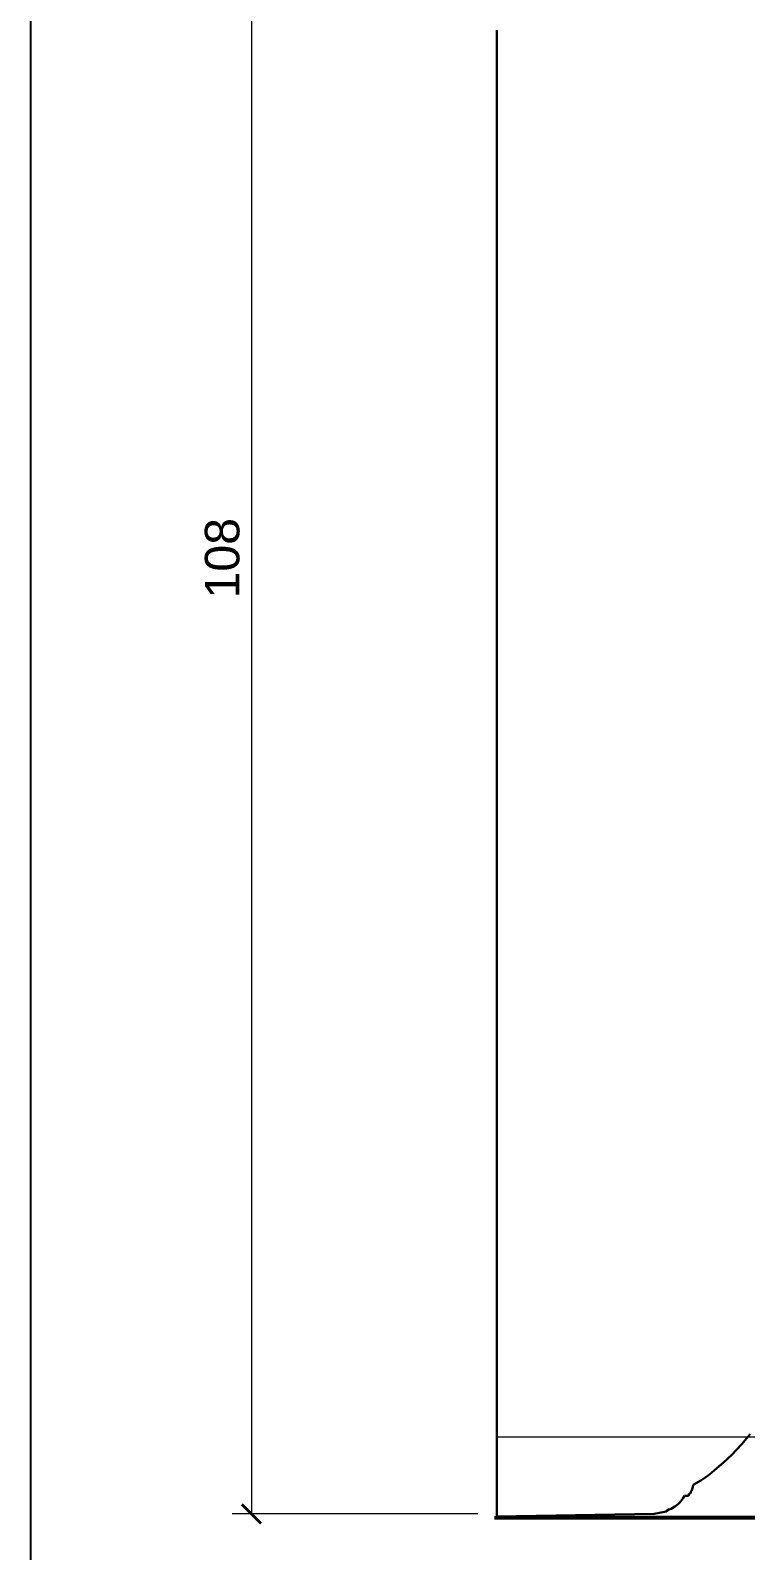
# Model space of a CAD drawing. Header units: millimetres. Extents: x 1284 to 1614, y -5962 to -5742.
# Drawn here: x 1283.5 to 1320.8, y -5905.9 to -5826.7 of the extents above; entities that cross this region are included whole.
import ezdxf

# ---------------------------------------------------------------- set-up
doc = ezdxf.new("R2010")
doc.units = ezdxf.units.MM
doc.layers.add('A-Sect', color=73, linetype='Continuous', lineweight=50)
doc.layers.add('линия 15', color=7, linetype='Continuous', lineweight=15)
doc.layers.add('Gold cornise', color=30, linetype='Continuous')
doc.styles.get("Standard").update_dxf_attribs({"font": 'arial.ttf'})
doc.dimstyles.new('M_1', dxfattribs={"dimtxt": 1.8, "dimasz": 1, "dimexe": 1, "dimexo": 1, "dimgap": 0.6, "dimtad": 1, "dimdec": 0, "dimdsep": 46, "dimtxsty": 'Standard', "dimblk": 'ARCHTICK', "dimcen": -5, "dimclrd": 7, "dimclre": 7, "dimclrt": 7, "dimadec": 0, "dimazin": 0, "dimtfac": 1, "dimtdec": 0, "dimtmove": 0, "dimatfit": 3, "dimfxl": 1, "dimtolj": 1, "dimtzin": 0, "dimlwd": 5, "dimlwe": 5, "dimarcsym": 0})

# ---------------------------------------------------------------- blocks, each defined once
blk = doc.blocks.new('_ArchTick')
at = {"color": 0, "linetype": 'ByBlock', "const_width": 0.15}
blk.add_lwpolyline([(-0.5, -0.5), (0.5, 0.5)], dxfattribs=at)
blk = doc.blocks.new('*D3')
at = {"layer": 'Defpoints', "color": 0, "ltscale": 1000, "transparency": 16777216}
for p in [(1307.827, -5796.159), (1295.03, -5904.025), (1307.827, -5904.025)]:
    blk.add_point(p, dxfattribs=at)
at = {"layer": 'линия 15', "color": 7, "lineweight": 5, "ltscale": 1000, "transparency": 16777216}
for p, q in [((1306.827, -5796.159), (1294.03, -5796.159)), ((1295.03, -5796.159), (1295.03, -5904.025)), ((1306.827, -5904.025), (1294.03, -5904.025))]:
    blk.add_line(p, q, dxfattribs=at)
for p, rotation in [((1295.03, -5796.159), 90), ((1295.03, -5904.025), 270)]:
    blk.add_blockref('_ArchTick', p, dxfattribs=dict(at, rotation=rotation))
at = {"layer": 'линия 15', "color": 7, "ltscale": 1000, "transparency": 16777216, "insert": (1293.511, -5854.228), "char_height": 1.8, "attachment_point": 5, "rotation": 90}
blk.add_mtext('\\A1;108', dxfattribs=at)
blk = doc.blocks.new('tfgftrftrft988 (3)')
at = {"color": 7, "linetype": 'ByBlock', "lineweight": 5}
blk.add_line((152430.331, 39219.873, -6725), (152731.099, 39219.906, -6725), dxfattribs=at)
blk = doc.blocks.new('6566ячсап')
at = {"layer": 'Gold cornise', "color": 7, "lineweight": 30}
for p, q in [((152173.199, 38933.921, -20175), (152173.199, 38934.055, -20175)), ((152173.199, 38933.787, -20175), (152173.199, 38933.921, -20175)), ((152173.199, 38933.653, -20175), (152173.199, 38933.787, -20175)), ((152173.199, 38933.519, -20175), (152173.199, 38933.653, -20175)), ((152173.199, 38933.385, -20175), (152173.199, 38933.519, -20175)), ((152173.199, 38933.251, -20175), (152173.199, 38933.385, -20175)), ((152173.199, 38933.117, -20175), (152173.199, 38933.251, -20175)), ((152173.199, 38932.983, -20175), (152173.199, 38933.117, -20175)), ((152173.199, 38932.849, -20175), (152173.199, 38932.983, -20175)), ((152173.199, 38932.715, -20175), (152173.199, 38932.849, -20175)), ((152173.199, 38932.581, -20175), (152173.199, 38932.715, -20175)), ((152173.199, 38932.447, -20175), (152173.199, 38932.581, -20175)), ((152173.199, 38932.313, -20175), (152173.199, 38932.447, -20175)), ((152173.199, 38932.179, -20175), (152173.199, 38932.313, -20175)), ((152173.199, 38932.045, -20175), (152173.199, 38932.179, -20175)), ((152173.199, 38931.911, -20175), (152173.199, 38932.045, -20175)), ((152173.199, 38931.777, -20175), (152173.199, 38931.911, -20175)), ((152173.199, 38931.643, -20175), (152173.199, 38931.777, -20175)), ((152173.199, 38931.509, -20175), (152173.199, 38931.643, -20175)), ((152173.199, 38931.375, -20175), (152173.199, 38931.509, -20175)), ((152173.199, 38931.241, -20175), (152173.199, 38931.375, -20175)), ((152173.199, 38931.107, -20175), (152173.199, 38931.241, -20175)), ((152173.199, 38930.973, -20175), (152173.199, 38931.107, -20175)), ((152173.199, 38930.839, -20175), (152173.199, 38930.973, -20175)), ((152173.199, 38930.705, -20175), (152173.199, 38930.839, -20175)), ((152173.199, 38930.571, -20175), (152173.199, 38930.705, -20175)), ((152173.199, 38930.437, -20175), (152173.199, 38930.571, -20175)), ((152173.199, 38930.303, -20175), (152173.199, 38930.437, -20175)), ((152173.199, 38930.169, -20175), (152173.199, 38930.303, -20175)), ((152173.199, 38930.035, -20175), (152173.199, 38930.169, -20175)), ((152173.199, 38929.901, -20175), (152173.199, 38930.035, -20175)), ((152173.199, 38929.767, -20175), (152173.199, 38929.901, -20175)), ((152173.199, 38929.633, -20175), (152173.199, 38929.767, -20175)), ((152173.199, 38929.499, -20175), (152173.199, 38929.633, -20175)), ((152173.199, 38929.365, -20175), (152173.199, 38929.499, -20175)), ((152173.199, 38929.231, -20175), (152173.199, 38929.365, -20175)), ((152173.199, 38929.097, -20175), (152173.199, 38929.231, -20175)), ((152173.199, 38928.963, -20175), (152173.199, 38929.097, -20175)), ((152173.199, 38928.829, -20175), (152173.199, 38928.963, -20175)), ((152173.199, 38928.695, -20175), (152173.199, 38928.829, -20175)), ((152173.199, 38928.561, -20175), (152173.199, 38928.695, -20175)), ((152173.199, 38928.427, -20175), (152173.199, 38928.561, -20175)), ((152173.199, 38928.293, -20175), (152173.199, 38928.427, -20175)), ((152173.199, 38928.159, -20175), (152173.199, 38928.293, -20175)), ((152173.199, 38928.025, -20175), (152173.199, 38928.159, -20175)), ((152173.199, 38927.891, -20175), (152173.199, 38928.025, -20175)), ((152173.199, 38927.757, -20175), (152173.199, 38927.891, -20175)), ((152173.199, 38927.623, -20175), (152173.199, 38927.757, -20175)), ((152173.199, 38927.489, -20175), (152173.199, 38927.623, -20175)), ((152173.199, 38927.355, -20175), (152173.199, 38927.489, -20175)), ((152173.199, 38927.221, -20175), (152173.199, 38927.355, -20175)), ((152173.199, 38927.087, -20175), (152173.199, 38927.221, -20175)), ((152173.199, 38926.953, -20175), (152173.199, 38927.087, -20175)), ((152173.199, 38926.819, -20175), (152173.199, 38926.953, -20175)), ((152173.199, 38926.685, -20175), (152173.199, 38926.819, -20175)), ((152173.199, 38926.551, -20175), (152173.199, 38926.685, -20175)), ((152173.199, 38926.417, -20175), (152173.199, 38926.551, -20175)), ((152173.199, 38926.283, -20175), (152173.199, 38926.417, -20175)), ((152173.199, 38926.149, -20175), (152173.199, 38926.283, -20175)), ((152173.199, 38926.015, -20175), (152173.199, 38926.149, -20175)), ((152173.199, 38925.881, -20175), (152173.199, 38926.015, -20175)), ((152173.199, 38925.747, -20175), (152173.199, 38925.881, -20175)), ((152173.199, 38925.613, -20175), (152173.199, 38925.747, -20175)), ((152173.199, 38925.479, -20175), (152173.199, 38925.613, -20175)), ((152173.199, 38925.345, -20175), (152173.199, 38925.479, -20175)), ((152173.199, 38925.211, -20175), (152173.199, 38925.345, -20175)), ((152173.199, 38925.077, -20175), (152173.199, 38925.211, -20175)), ((152173.199, 38924.943, -20175), (152173.199, 38925.077, -20175)), ((152173.199, 38924.809, -20175), (152173.199, 38924.943, -20175)), ((152173.199, 38924.675, -20175), (152173.199, 38924.809, -20175)), ((152173.199, 38924.541, -20175), (152173.199, 38924.675, -20175)), ((152173.199, 38924.407, -20175), (152173.199, 38924.541, -20175)), ((152173.199, 38924.273, -20175), (152173.199, 38924.407, -20175)), ((152173.199, 38924.139, -20175), (152173.199, 38924.273, -20175)), ((152173.199, 38924.005, -20175), (152173.199, 38924.139, -20175)), ((152173.199, 38923.871, -20175), (152173.199, 38924.005, -20175)), ((152173.199, 38923.737, -20175), (152173.199, 38923.871, -20175)), ((152173.199, 38923.603, -20175), (152173.199, 38923.737, -20175)), ((152173.199, 38923.469, -20175), (152173.199, 38923.603, -20175)), ((152173.199, 38923.335, -20175), (152173.199, 38923.469, -20175)), ((152173.199, 38923.201, -20175), (152173.199, 38923.335, -20175)), ((152173.199, 38923.067, -20175), (152173.199, 38923.201, -20175)), ((152173.199, 38922.933, -20175), (152173.199, 38923.067, -20175)), ((152173.199, 38922.799, -20175), (152173.199, 38922.933, -20175)), ((152173.199, 38922.665, -20175), (152173.199, 38922.799, -20175)), ((152173.199, 38922.531, -20175), (152173.199, 38922.665, -20175)), ((152173.199, 38922.397, -20175), (152173.199, 38922.531, -20175)), ((152173.199, 38922.263, -20175), (152173.199, 38922.397, -20175)), ((152173.199, 38922.129, -20175), (152173.199, 38922.263, -20175)), ((152173.199, 38921.995, -20175), (152173.199, 38922.129, -20175)), ((152173.199, 38921.861, -20175), (152173.199, 38921.995, -20175)), ((152173.199, 38921.727, -20175), (152173.199, 38921.861, -20175)), ((152173.199, 38921.593, -20175), (152173.199, 38921.727, -20175)), ((152173.199, 38921.459, -20175), (152173.199, 38921.593, -20175)), ((152173.199, 38921.325, -20175), (152173.199, 38921.459, -20175)), ((152173.199, 38921.191, -20175), (152173.199, 38921.325, -20175)), ((152173.199, 38921.057, -20175), (152173.199, 38921.191, -20175)), ((152173.199, 38920.923, -20175), (152173.199, 38921.057, -20175)), ((152173.199, 38920.789, -20175), (152173.199, 38920.923, -20175)), ((152173.199, 38920.655, -20175), (152173.199, 38920.789, -20175)), ((152173.199, 38920.521, -20175), (152173.199, 38920.655, -20175)), ((152173.199, 38920.387, -20175), (152173.199, 38920.521, -20175)), ((152173.199, 38920.253, -20175), (152173.199, 38920.387, -20175)), ((152173.199, 38920.119, -20175), (152173.199, 38920.253, -20175)), ((152173.199, 38919.985, -20175), (152173.199, 38920.119, -20175)), ((152173.199, 38919.851, -20175), (152173.199, 38919.985, -20175)), ((152173.199, 38919.717, -20175), (152173.199, 38919.851, -20175)), ((152173.199, 38919.583, -20175), (152173.199, 38919.717, -20175)), ((152173.199, 38919.449, -20175), (152173.199, 38919.583, -20175)), ((152173.199, 38919.315, -20175), (152173.199, 38919.449, -20175)), ((152173.199, 38919.181, -20175), (152173.199, 38919.315, -20175)), ((152173.199, 38919.047, -20175), (152173.199, 38919.181, -20175)), ((152173.199, 38918.913, -20175), (152173.199, 38919.047, -20175)), ((152173.199, 38918.779, -20175), (152173.199, 38918.913, -20175)), ((152173.199, 38918.645, -20175), (152173.199, 38918.779, -20175)), ((152173.199, 38918.511, -20175), (152173.199, 38918.645, -20175)), ((152173.199, 38918.377, -20175), (152173.199, 38918.511, -20175)), ((152173.199, 38918.243, -20175), (152173.199, 38918.377, -20175)), ((152173.199, 38918.109, -20175), (152173.199, 38918.243, -20175)), ((152173.199, 38917.975, -20175), (152173.199, 38918.109, -20175)), ((152173.199, 38917.841, -20175), (152173.199, 38917.975, -20175)), ((152173.199, 38917.707, -20175), (152173.199, 38917.841, -20175)), ((152173.199, 38917.573, -20175), (152173.199, 38917.707, -20175)), ((152173.199, 38917.439, -20175), (152173.199, 38917.573, -20175)), ((152173.199, 38917.305, -20175), (152173.199, 38917.439, -20175)), ((152173.199, 38917.171, -20175), (152173.199, 38917.305, -20175)), ((152173.199, 38917.037, -20175), (152173.199, 38917.171, -20175)), ((152173.199, 38916.903, -20175), (152173.199, 38917.037, -20175)), ((152173.199, 38916.769, -20175), (152173.199, 38916.903, -20175)), ((152173.199, 38916.635, -20175), (152173.199, 38916.769, -20175)), ((152173.199, 38916.501, -20175), (152173.199, 38916.635, -20175)), ((152173.199, 38916.367, -20175), (152173.199, 38916.501, -20175)), ((152173.199, 38916.233, -20175), (152173.199, 38916.367, -20175)), ((152173.199, 38916.099, -20175), (152173.199, 38916.233, -20175)), ((152173.199, 38915.965, -20175), (152173.199, 38916.099, -20175)), ((152173.199, 38915.831, -20175), (152173.199, 38915.965, -20175)), ((152173.199, 38915.697, -20175), (152173.199, 38915.831, -20175)), ((152173.199, 38915.563, -20175), (152173.199, 38915.697, -20175)), ((152173.199, 38915.429, -20175), (152173.199, 38915.563, -20175)), ((152173.199, 38915.295, -20175), (152173.199, 38915.429, -20175)), ((152173.199, 38915.161, -20175), (152173.199, 38915.295, -20175)), ((152173.199, 38915.027, -20175), (152173.199, 38915.161, -20175)), ((152173.199, 38914.893, -20175), (152173.199, 38915.027, -20175)), ((152173.199, 38914.759, -20175), (152173.199, 38914.893, -20175)), ((152173.199, 38914.625, -20175), (152173.199, 38914.759, -20175)), ((152173.199, 38914.491, -20175), (152173.199, 38914.625, -20175)), ((152173.199, 38914.357, -20175), (152173.199, 38914.491, -20175)), ((152173.199, 38914.223, -20175), (152173.199, 38914.357, -20175)), ((152173.199, 38914.089, -20175), (152173.199, 38914.223, -20175)), ((152173.199, 38913.955, -20175), (152173.199, 38914.089, -20175)), ((152173.199, 38913.821, -20175), (152173.199, 38913.955, -20175)), ((152173.199, 38913.687, -20175), (152173.199, 38913.821, -20175)), ((152173.199, 38913.553, -20175), (152173.199, 38913.687, -20175)), ((152173.199, 38913.419, -20175), (152173.199, 38913.553, -20175)), ((152173.199, 38913.285, -20175), (152173.199, 38913.419, -20175)), ((152173.199, 38913.151, -20175), (152173.199, 38913.285, -20175)), ((152173.199, 38913.017, -20175), (152173.199, 38913.151, -20175)), ((152173.199, 38912.883, -20175), (152173.199, 38913.017, -20175)), ((152173.199, 38912.749, -20175), (152173.199, 38912.883, -20175)), ((152173.199, 38912.615, -20175), (152173.199, 38912.749, -20175)), ((152173.199, 38912.481, -20175), (152173.199, 38912.615, -20175)), ((152173.199, 38912.347, -20175), (152173.199, 38912.481, -20175)), ((152173.199, 38912.214, -20175), (152173.199, 38912.347, -20175)), ((152173.199, 38912.08, -20175), (152173.199, 38912.214, -20175)), ((152173.199, 38911.946, -20175), (152173.199, 38912.08, -20175)), ((152173.199, 38911.812, -20175), (152173.199, 38911.946, -20175)), ((152173.199, 38911.678, -20175), (152173.199, 38911.812, -20175)), ((152173.199, 38911.544, -20175), (152173.199, 38911.678, -20175)), ((152173.199, 38911.41, -20175), (152173.199, 38911.544, -20175)), ((152173.199, 38911.276, -20175), (152173.199, 38911.41, -20175)), ((152173.199, 38911.142, -20175), (152173.199, 38911.276, -20175)), ((152173.199, 38911.008, -20175), (152173.199, 38911.142, -20175)), ((152173.199, 38910.874, -20175), (152173.199, 38911.008, -20175)), ((152173.199, 38910.74, -20175), (152173.199, 38910.874, -20175)), ((152173.199, 38910.606, -20175), (152173.199, 38910.74, -20175)), ((152173.199, 38910.472, -20175), (152173.199, 38910.606, -20175)), ((152173.199, 38910.338, -20175), (152173.199, 38910.472, -20175)), ((152173.199, 38910.204, -20175), (152173.199, 38910.338, -20175)), ((152173.199, 38910.07, -20175), (152173.199, 38910.204, -20175)), ((152173.199, 38909.936, -20175), (152173.199, 38910.07, -20175)), ((152173.199, 38909.802, -20175), (152173.199, 38909.936, -20175)), ((152173.199, 38909.668, -20175), (152173.199, 38909.802, -20175)), ((152173.199, 38909.534, -20175), (152173.199, 38909.668, -20175)), ((152173.199, 38909.4, -20175), (152173.199, 38909.534, -20175)), ((152173.199, 38909.266, -20175), (152173.199, 38909.4, -20175)), ((152173.199, 38909.132, -20175), (152173.199, 38909.266, -20175)), ((152173.199, 38908.998, -20175), (152173.199, 38909.132, -20175)), ((152173.199, 38908.864, -20175), (152173.199, 38908.998, -20175)), ((152173.199, 38908.73, -20175), (152173.199, 38908.864, -20175)), ((152173.199, 38908.596, -20175), (152173.199, 38908.73, -20175)), ((152173.199, 38908.462, -20175), (152173.199, 38908.596, -20175)), ((152173.199, 38908.328, -20175), (152173.199, 38908.462, -20175)), ((152173.199, 38908.194, -20175), (152173.199, 38908.328, -20175)), ((152173.199, 38908.06, -20175), (152173.199, 38908.194, -20175)), ((152173.199, 38907.926, -20175), (152173.199, 38908.06, -20175)), ((152173.199, 38907.792, -20175), (152173.199, 38907.926, -20175)), ((152173.199, 38907.658, -20175), (152173.199, 38907.792, -20175)), ((152173.199, 38907.524, -20175), (152173.199, 38907.658, -20175)), ((152173.199, 38907.39, -20175), (152173.199, 38907.524, -20175)), ((152173.199, 38907.256, -20175), (152173.199, 38907.39, -20175)), ((152173.199, 38907.122, -20175), (152173.199, 38907.256, -20175)), ((152173.199, 38906.988, -20175), (152173.199, 38907.122, -20175)), ((152173.199, 38906.854, -20175), (152173.199, 38906.988, -20175)), ((152173.199, 38906.72, -20175), (152173.199, 38906.854, -20175)), ((152173.199, 38906.586, -20175), (152173.199, 38906.72, -20175)), ((152173.199, 38906.452, -20175), (152173.199, 38906.586, -20175)), ((152173.199, 38906.318, -20175), (152173.199, 38906.452, -20175)), ((152173.199, 38906.184, -20175), (152173.199, 38906.318, -20175)), ((152173.199, 38906.05, -20175), (152173.199, 38906.184, -20175)), ((152173.199, 38905.916, -20175), (152173.199, 38906.05, -20175)), ((152173.199, 38905.782, -20175), (152173.199, 38905.916, -20175)), ((152173.199, 38905.648, -20175), (152173.199, 38905.782, -20175)), ((152173.199, 38905.514, -20175), (152173.199, 38905.648, -20175)), ((152173.199, 38905.38, -20175), (152173.199, 38905.514, -20175)), ((152173.199, 38905.246, -20175), (152173.199, 38905.38, -20175)), ((152173.199, 38905.112, -20175), (152173.199, 38905.246, -20175)), ((152173.199, 38904.978, -20175), (152173.199, 38905.112, -20175)), ((152173.199, 38904.844, -20175), (152173.199, 38904.978, -20175)), ((152173.199, 38904.71, -20175), (152173.199, 38904.844, -20175)), ((152173.199, 38904.576, -20175), (152173.199, 38904.71, -20175)), ((152173.199, 38904.442, -20175), (152173.199, 38904.576, -20175)), ((152173.199, 38904.308, -20175), (152173.199, 38904.442, -20175)), ((152173.199, 38904.174, -20175), (152173.199, 38904.308, -20175)), ((152173.199, 38904.04, -20175), (152173.199, 38904.174, -20175)), ((152173.199, 38903.906, -20175), (152173.199, 38904.04, -20175)), ((152173.199, 38903.772, -20175), (152173.199, 38903.906, -20175)), ((152173.199, 38903.638, -20175), (152173.199, 38903.772, -20175)), ((152173.199, 38903.504, -20175), (152173.199, 38903.638, -20175)), ((152173.199, 38903.37, -20175), (152173.199, 38903.504, -20175)), ((152173.199, 38903.236, -20175), (152173.199, 38903.37, -20175)), ((152173.199, 38903.102, -20175), (152173.199, 38903.236, -20175)), ((152173.199, 38902.968, -20175), (152173.199, 38903.102, -20175)), ((152173.199, 38902.834, -20175), (152173.199, 38902.968, -20175)), ((152173.199, 38902.7, -20175), (152173.199, 38902.834, -20175)), ((152173.199, 38902.566, -20175), (152173.199, 38902.7, -20175)), ((152173.199, 38902.432, -20175), (152173.199, 38902.566, -20175)), ((152173.199, 38902.298, -20175), (152173.199, 38902.432, -20175)), ((152173.199, 38902.164, -20175), (152173.199, 38902.298, -20175)), ((152173.199, 38902.03, -20175), (152173.199, 38902.164, -20175)), ((152173.199, 38901.896, -20175), (152173.199, 38902.03, -20175)), ((152173.199, 38901.762, -20175), (152173.199, 38901.896, -20175)), ((152173.199, 38901.628, -20175), (152173.199, 38901.762, -20175)), ((152173.199, 38901.494, -20175), (152173.199, 38901.628, -20175)), ((152173.199, 38901.36, -20175), (152173.199, 38901.494, -20175)), ((152173.199, 38901.226, -20175), (152173.199, 38901.36, -20175)), ((152173.199, 38901.092, -20175), (152173.199, 38901.226, -20175)), ((152173.199, 38900.958, -20175), (152173.199, 38901.092, -20175)), ((152173.199, 38900.824, -20175), (152173.199, 38900.958, -20175)), ((152173.199, 38900.69, -20175), (152173.199, 38900.824, -20175)), ((152173.199, 38900.556, -20175), (152173.199, 38900.69, -20175)), ((152173.199, 38900.422, -20175), (152173.199, 38900.556, -20175)), ((152173.199, 38900.288, -20175), (152173.199, 38900.422, -20175)), ((152173.199, 38900.154, -20175), (152173.199, 38900.288, -20175)), ((152173.199, 38900.02, -20175), (152173.199, 38900.154, -20175)), ((152173.199, 38899.886, -20175), (152173.199, 38900.02, -20175)), ((152173.199, 38899.752, -20175), (152173.199, 38899.886, -20175)), ((152173.199, 38899.618, -20175), (152173.199, 38899.752, -20175)), ((152173.199, 38899.484, -20175), (152173.199, 38899.618, -20175)), ((152173.199, 38899.35, -20175), (152173.199, 38899.484, -20175)), ((152173.199, 38899.216, -20175), (152173.199, 38899.35, -20175)), ((152173.199, 38899.082, -20175), (152173.199, 38899.216, -20175)), ((152173.199, 38898.948, -20175), (152173.199, 38899.082, -20175)), ((152173.199, 38898.814, -20175), (152173.199, 38898.948, -20175)), ((152173.199, 38898.68, -20175), (152173.199, 38898.814, -20175)), ((152173.199, 38898.546, -20175), (152173.199, 38898.68, -20175)), ((152173.199, 38898.412, -20175), (152173.199, 38898.546, -20175)), ((152173.199, 38898.278, -20175), (152173.199, 38898.412, -20175)), ((152173.199, 38898.144, -20175), (152173.199, 38898.278, -20175)), ((152173.199, 38898.01, -20175), (152173.199, 38898.144, -20175)), ((152173.199, 38897.876, -20175), (152173.199, 38898.01, -20175)), ((152173.199, 38897.742, -20175), (152173.199, 38897.876, -20175)), ((152173.199, 38897.608, -20175), (152173.199, 38897.742, -20175)), ((152173.199, 38897.474, -20175), (152173.199, 38897.608, -20175)), ((152173.199, 38897.34, -20175), (152173.199, 38897.474, -20175)), ((152173.199, 38897.206, -20175), (152173.199, 38897.34, -20175)), ((152173.199, 38897.072, -20175), (152173.199, 38897.206, -20175)), ((152173.199, 38896.938, -20175), (152173.199, 38897.072, -20175)), ((152173.199, 38896.804, -20175), (152173.199, 38896.938, -20175)), ((152173.199, 38896.67, -20175), (152173.199, 38896.804, -20175)), ((152173.199, 38896.536, -20175), (152173.199, 38896.67, -20175)), ((152173.199, 38896.402, -20175), (152173.199, 38896.536, -20175)), ((152173.199, 38896.268, -20175), (152173.199, 38896.402, -20175)), ((152173.199, 38896.134, -20175), (152173.199, 38896.268, -20175)), ((152173.199, 38896, -20175), (152173.199, 38896.134, -20175)), ((152173.199, 38895.866, -20175), (152173.199, 38896, -20175)), ((152173.199, 38895.732, -20175), (152173.199, 38895.866, -20175)), ((152173.199, 38895.598, -20175), (152173.199, 38895.732, -20175)), ((152173.199, 38895.464, -20175), (152173.199, 38895.598, -20175)), ((152173.199, 38895.33, -20175), (152173.199, 38895.464, -20175)), ((152173.199, 38895.196, -20175), (152173.199, 38895.33, -20175)), ((152173.199, 38895.062, -20175), (152173.199, 38895.196, -20175)), ((152173.199, 38894.928, -20175), (152173.199, 38895.062, -20175)), ((152173.199, 38894.794, -20175), (152173.199, 38894.928, -20175)), ((152173.199, 38894.66, -20175), (152173.199, 38894.794, -20175)), ((152173.199, 38894.526, -20175), (152173.199, 38894.66, -20175)), ((152173.199, 38894.392, -20175), (152173.199, 38894.526, -20175)), ((152173.199, 38894.258, -20175), (152173.199, 38894.392, -20175)), ((152173.199, 38894.124, -20175), (152173.199, 38894.258, -20175)), ((152173.199, 38893.99, -20175), (152173.199, 38894.124, -20175)), ((152173.199, 38893.856, -20175), (152173.199, 38893.99, -20175)), ((152173.199, 38893.722, -20175), (152173.199, 38893.856, -20175)), ((152173.199, 38893.588, -20175), (152173.199, 38893.722, -20175)), ((152173.199, 38893.454, -20175), (152173.199, 38893.588, -20175)), ((152173.199, 38893.32, -20175), (152173.199, 38893.454, -20175)), ((152173.199, 38893.186, -20175), (152173.199, 38893.32, -20175)), ((152173.199, 38893.052, -20175), (152173.199, 38893.186, -20175)), ((152173.199, 38892.918, -20175), (152173.199, 38893.052, -20175)), ((152173.199, 38892.784, -20175), (152173.199, 38892.918, -20175)), ((152173.199, 38892.65, -20175), (152173.199, 38892.784, -20175)), ((152173.199, 38892.516, -20175), (152173.199, 38892.65, -20175)), ((152173.199, 38892.382, -20175), (152173.199, 38892.516, -20175)), ((152173.199, 38892.248, -20175), (152173.199, 38892.382, -20175)), ((152173.199, 38892.114, -20175), (152173.199, 38892.248, -20175)), ((152173.199, 38891.98, -20175), (152173.199, 38892.114, -20175)), ((152173.199, 38891.846, -20175), (152173.199, 38891.98, -20175)), ((152173.199, 38891.712, -20175), (152173.199, 38891.846, -20175)), ((152173.199, 38891.578, -20175), (152173.199, 38891.712, -20175)), ((152173.199, 38891.444, -20175), (152173.199, 38891.578, -20175)), ((152173.199, 38891.31, -20175), (152173.199, 38891.444, -20175)), ((152173.199, 38891.176, -20175), (152173.199, 38891.31, -20175)), ((152173.199, 38891.042, -20175), (152173.199, 38891.176, -20175)), ((152173.199, 38890.908, -20175), (152173.199, 38891.042, -20175)), ((152173.199, 38890.774, -20175), (152173.199, 38890.908, -20175)), ((152173.199, 38890.64, -20175), (152173.199, 38890.774, -20175)), ((152173.199, 38890.506, -20175), (152173.199, 38890.64, -20175)), ((152173.199, 38890.372, -20175), (152173.199, 38890.506, -20175)), ((152173.199, 38890.238, -20175), (152173.199, 38890.372, -20175)), ((152173.199, 38890.104, -20175), (152173.199, 38890.238, -20175)), ((152173.199, 38889.97, -20175), (152173.199, 38890.104, -20175)), ((152173.199, 38889.836, -20175), (152173.199, 38889.97, -20175)), ((152173.199, 38889.702, -20175), (152173.199, 38889.836, -20175)), ((152173.199, 38889.568, -20175), (152173.199, 38889.702, -20175)), ((152173.199, 38889.434, -20175), (152173.199, 38889.568, -20175)), ((152173.199, 38889.3, -20175), (152173.199, 38889.434, -20175)), ((152173.199, 38889.166, -20175), (152173.199, 38889.3, -20175)), ((152173.199, 38889.032, -20175), (152173.199, 38889.166, -20175)), ((152173.199, 38888.898, -20175), (152173.199, 38889.032, -20175)), ((152173.199, 38888.764, -20175), (152173.199, 38888.898, -20175)), ((152173.199, 38888.63, -20175), (152173.199, 38888.764, -20175)), ((152173.199, 38888.496, -20175), (152173.199, 38888.63, -20175)), ((152173.199, 38888.362, -20175), (152173.199, 38888.496, -20175)), ((152173.199, 38888.228, -20175), (152173.199, 38888.362, -20175)), ((152173.199, 38888.094, -20175), (152173.199, 38888.228, -20175)), ((152173.199, 38887.96, -20175), (152173.199, 38888.094, -20175)), ((152173.199, 38887.826, -20175), (152173.199, 38887.96, -20175)), ((152173.199, 38887.692, -20175), (152173.199, 38887.826, -20175)), ((152173.199, 38887.558, -20175), (152173.199, 38887.692, -20175)), ((152173.199, 38887.424, -20175), (152173.199, 38887.558, -20175)), ((152173.199, 38887.29, -20175), (152173.199, 38887.424, -20175)), ((152173.199, 38887.156, -20175), (152173.199, 38887.29, -20175)), ((152173.199, 38887.022, -20175), (152173.199, 38887.156, -20175)), ((152173.199, 38886.888, -20175), (152173.199, 38887.022, -20175)), ((152173.199, 38886.754, -20175), (152173.199, 38886.888, -20175)), ((152173.199, 38886.62, -20175), (152173.199, 38886.754, -20175)), ((152173.199, 38886.486, -20175), (152173.199, 38886.62, -20175)), ((152173.199, 38886.352, -20175), (152173.199, 38886.486, -20175)), ((152173.199, 38886.218, -20175), (152173.199, 38886.352, -20175)), ((152173.199, 38886.084, -20175), (152173.199, 38886.218, -20175)), ((152173.199, 38885.95, -20175), (152173.199, 38886.084, -20175)), ((152173.199, 38885.816, -20175), (152173.199, 38885.95, -20175)), ((152173.199, 38885.682, -20175), (152173.199, 38885.816, -20175)), ((152173.199, 38885.548, -20175), (152173.199, 38885.682, -20175)), ((152173.199, 38885.415, -20175), (152173.199, 38885.548, -20175)), ((152173.199, 38885.281, -20175), (152173.199, 38885.415, -20175)), ((152173.199, 38885.147, -20175), (152173.199, 38885.281, -20175)), ((152173.199, 38885.013, -20175), (152173.199, 38885.147, -20175)), ((152173.199, 38884.879, -20175), (152173.199, 38885.013, -20175)), ((152173.199, 38884.745, -20175), (152173.199, 38884.879, -20175)), ((152173.199, 38884.611, -20175), (152173.199, 38884.745, -20175)), ((152173.199, 38884.477, -20175), (152173.199, 38884.611, -20175)), ((152173.199, 38884.343, -20175), (152173.199, 38884.477, -20175)), ((152173.199, 38884.209, -20175), (152173.199, 38884.343, -20175)), ((152173.199, 38884.075, -20175), (152173.199, 38884.209, -20175)), ((152173.199, 38883.941, -20175), (152173.199, 38884.075, -20175)), ((152173.199, 38883.807, -20175), (152173.199, 38883.941, -20175)), ((152173.199, 38883.673, -20175), (152173.199, 38883.807, -20175)), ((152173.199, 38883.539, -20175), (152173.199, 38883.673, -20175)), ((152173.199, 38883.405, -20175), (152173.199, 38883.539, -20175)), ((152173.199, 38883.271, -20175), (152173.199, 38883.405, -20175)), ((152173.199, 38883.137, -20175), (152173.199, 38883.271, -20175)), ((152173.199, 38883.003, -20175), (152173.199, 38883.137, -20175)), ((152173.199, 38882.869, -20175), (152173.199, 38883.003, -20175)), ((152173.199, 38882.735, -20175), (152173.199, 38882.869, -20175)), ((152173.199, 38882.601, -20175), (152173.199, 38882.735, -20175)), ((152173.199, 38882.467, -20175), (152173.199, 38882.601, -20175)), ((152173.199, 38882.333, -20175), (152173.199, 38882.467, -20175)), ((152173.199, 38882.199, -20175), (152173.199, 38882.333, -20175)), ((152173.199, 38882.065, -20175), (152173.199, 38882.199, -20175)), ((152173.199, 38881.931, -20175), (152173.199, 38882.065, -20175)), ((152173.199, 38881.797, -20175), (152173.199, 38881.931, -20175)), ((152173.199, 38881.663, -20175), (152173.199, 38881.797, -20175)), ((152173.199, 38881.529, -20175), (152173.199, 38881.663, -20175)), ((152173.199, 38881.395, -20175), (152173.199, 38881.529, -20175)), ((152173.199, 38881.261, -20175), (152173.199, 38881.395, -20175)), ((152173.199, 38881.127, -20175), (152173.199, 38881.261, -20175)), ((152173.199, 38880.993, -20175), (152173.199, 38881.127, -20175)), ((152173.199, 38880.859, -20175), (152173.199, 38880.993, -20175)), ((152173.199, 38880.725, -20175), (152173.199, 38880.859, -20175)), ((152173.199, 38880.591, -20175), (152173.199, 38880.725, -20175)), ((152173.199, 38880.457, -20175), (152173.199, 38880.591, -20175)), ((152173.199, 38880.323, -20175), (152173.199, 38880.457, -20175)), ((152173.199, 38880.189, -20175), (152173.199, 38880.323, -20175)), ((152173.199, 38880.055, -20175), (152173.199, 38880.189, -20175)), ((152173.199, 38879.921, -20175), (152173.199, 38880.055, -20175)), ((152173.199, 38879.787, -20175), (152173.199, 38879.921, -20175)), ((152173.199, 38879.653, -20175), (152173.199, 38879.787, -20175)), ((152173.199, 38879.519, -20175), (152173.199, 38879.653, -20175)), ((152173.199, 38879.385, -20175), (152173.199, 38879.519, -20175)), ((152173.199, 38879.251, -20175), (152173.199, 38879.385, -20175)), ((152173.199, 38879.117, -20175), (152173.199, 38879.251, -20175)), ((152173.199, 38878.983, -20175), (152173.199, 38879.117, -20175)), ((152173.199, 38878.849, -20175), (152173.199, 38878.983, -20175)), ((152173.199, 38878.715, -20175), (152173.199, 38878.849, -20175)), ((152173.199, 38878.581, -20175), (152173.199, 38878.715, -20175)), ((152173.199, 38878.447, -20175), (152173.199, 38878.581, -20175)), ((152173.199, 38878.313, -20175), (152173.199, 38878.447, -20175)), ((152173.199, 38878.179, -20175), (152173.199, 38878.313, -20175)), ((152173.199, 38878.045, -20175), (152173.199, 38878.179, -20175)), ((152173.199, 38877.911, -20175), (152173.199, 38878.045, -20175)), ((152173.199, 38877.777, -20175), (152173.199, 38877.911, -20175)), ((152173.199, 38877.643, -20175), (152173.199, 38877.777, -20175)), ((152173.199, 38877.509, -20175), (152173.199, 38877.643, -20175)), ((152173.199, 38877.375, -20175), (152173.199, 38877.509, -20175)), ((152173.199, 38877.241, -20175), (152173.199, 38877.375, -20175)), ((152173.199, 38877.107, -20175), (152173.199, 38877.241, -20175)), ((152173.199, 38876.973, -20175), (152173.199, 38877.107, -20175)), ((152173.199, 38876.839, -20175), (152173.199, 38876.973, -20175)), ((152173.199, 38876.705, -20175), (152173.199, 38876.839, -20175)), ((152173.199, 38876.571, -20175), (152173.199, 38876.705, -20175)), ((152173.199, 38876.437, -20175), (152173.199, 38876.571, -20175)), ((152173.199, 38876.303, -20175), (152173.199, 38876.437, -20175)), ((152173.199, 38876.169, -20175), (152173.199, 38876.303, -20175)), ((152173.199, 38876.035, -20175), (152173.199, 38876.169, -20175)), ((152173.199, 38875.901, -20175), (152173.199, 38876.035, -20175)), ((152173.199, 38875.767, -20175), (152173.199, 38875.901, -20175)), ((152173.199, 38875.633, -20175), (152173.199, 38875.767, -20175)), ((152173.199, 38875.499, -20175), (152173.199, 38875.633, -20175)), ((152173.199, 38875.365, -20175), (152173.199, 38875.499, -20175)), ((152173.199, 38875.231, -20175), (152173.199, 38875.365, -20175)), ((152173.199, 38875.097, -20175), (152173.199, 38875.231, -20175)), ((152173.199, 38874.963, -20175), (152173.199, 38875.097, -20175)), ((152173.199, 38874.829, -20175), (152173.199, 38874.963, -20175)), ((152173.199, 38874.695, -20175), (152173.199, 38874.829, -20175)), ((152173.199, 38874.561, -20175), (152173.199, 38874.695, -20175)), ((152173.199, 38874.427, -20175), (152173.199, 38874.561, -20175)), ((152173.199, 38874.293, -20175), (152173.199, 38874.427, -20175)), ((152173.199, 38874.159, -20175), (152173.199, 38874.293, -20175)), ((152173.199, 38874.025, -20175), (152173.199, 38874.159, -20175)), ((152173.199, 38873.891, -20175), (152173.199, 38874.025, -20175)), ((152173.199, 38873.757, -20175), (152173.199, 38873.891, -20175)), ((152173.199, 38873.623, -20175), (152173.199, 38873.757, -20175)), ((152173.199, 38873.489, -20175), (152173.199, 38873.623, -20175)), ((152173.199, 38873.355, -20175), (152173.199, 38873.489, -20175)), ((152173.199, 38873.221, -20175), (152173.199, 38873.355, -20175)), ((152173.199, 38873.087, -20175), (152173.199, 38873.221, -20175)), ((152173.199, 38872.953, -20175), (152173.199, 38873.087, -20175)), ((152173.199, 38872.819, -20175), (152173.199, 38872.953, -20175)), ((152173.199, 38872.685, -20175), (152173.199, 38872.819, -20175)), ((152173.199, 38872.551, -20175), (152173.199, 38872.685, -20175)), ((152173.199, 38872.417, -20175), (152173.199, 38872.551, -20175)), ((152173.199, 38872.283, -20175), (152173.199, 38872.417, -20175)), ((152173.199, 38872.149, -20175), (152173.199, 38872.283, -20175)), ((152173.199, 38872.015, -20175), (152173.199, 38872.149, -20175)), ((152173.199, 38871.881, -20175), (152173.199, 38872.015, -20175)), ((152173.199, 38871.747, -20175), (152173.199, 38871.881, -20175)), ((152173.199, 38871.613, -20175), (152173.199, 38871.747, -20175)), ((152173.199, 38871.479, -20175), (152173.199, 38871.613, -20175)), ((152173.199, 38871.345, -20175), (152173.199, 38871.479, -20175)), ((152173.199, 38871.211, -20175), (152173.199, 38871.345, -20175)), ((152173.199, 38871.077, -20175), (152173.199, 38871.211, -20175)), ((152173.199, 38870.943, -20175), (152173.199, 38871.077, -20175)), ((152173.199, 38870.809, -20175), (152173.199, 38870.943, -20175)), ((152173.199, 38870.675, -20175), (152173.199, 38870.809, -20175)), ((152173.199, 38870.541, -20175), (152173.199, 38870.675, -20175)), ((152173.199, 38870.407, -20175), (152173.199, 38870.541, -20175)), ((152173.199, 38870.273, -20175), (152173.199, 38870.407, -20175)), ((152173.199, 38870.139, -20175), (152173.199, 38870.273, -20175)), ((152173.199, 38870.005, -20175), (152173.199, 38870.139, -20175)), ((152173.199, 38869.871, -20175), (152173.199, 38870.005, -20175)), ((152173.199, 38869.737, -20175), (152173.199, 38869.871, -20175)), ((152173.199, 38869.603, -20175), (152173.199, 38869.737, -20175)), ((152173.199, 38869.469, -20175), (152173.199, 38869.603, -20175)), ((152173.199, 38869.335, -20175), (152173.199, 38869.469, -20175)), ((152173.199, 38869.201, -20175), (152173.199, 38869.335, -20175)), ((152173.199, 38869.067, -20175), (152173.199, 38869.201, -20175)), ((152173.199, 38868.933, -20175), (152173.199, 38869.067, -20175)), ((152173.199, 38868.799, -20175), (152173.199, 38868.933, -20175)), ((152173.199, 38868.665, -20175), (152173.199, 38868.799, -20175)), ((152173.199, 38868.531, -20175), (152173.199, 38868.665, -20175)), ((152173.199, 38868.397, -20175), (152173.199, 38868.531, -20175)), ((152173.199, 38868.263, -20175), (152173.199, 38868.397, -20175)), ((152173.199, 38868.129, -20175), (152173.199, 38868.263, -20175)), ((152173.199, 38867.995, -20175), (152173.199, 38868.129, -20175)), ((152173.199, 38867.861, -20175), (152173.199, 38867.995, -20175)), ((152173.199, 38867.727, -20175), (152173.199, 38867.861, -20175)), ((152173.199, 38867.593, -20175), (152173.199, 38867.727, -20175)), ((152173.199, 38867.459, -20175), (152173.199, 38867.593, -20175)), ((152173.199, 38867.325, -20175), (152173.199, 38867.459, -20175)), ((152173.199, 38867.191, -20175), (152173.199, 38867.325, -20175)), ((152173.199, 38867.057, -20175), (152173.199, 38867.191, -20175)), ((152173.199, 38866.923, -20175), (152173.199, 38867.057, -20175)), ((152173.199, 38866.789, -20175), (152173.199, 38866.923, -20175)), ((152173.199, 38866.655, -20175), (152173.199, 38866.789, -20175)), ((152173.199, 38866.521, -20175), (152173.199, 38866.655, -20175)), ((152173.199, 38866.387, -20175), (152173.199, 38866.521, -20175)), ((152173.199, 38866.253, -20175), (152173.199, 38866.387, -20175)), ((152173.199, 38866.119, -20175), (152173.199, 38866.253, -20175)), ((152173.199, 38865.985, -20175), (152173.199, 38866.119, -20175)), ((152173.199, 38865.851, -20175), (152173.199, 38865.985, -20175)), ((152173.199, 38865.717, -20175), (152173.199, 38865.851, -20175)), ((152173.199, 38865.583, -20175), (152173.199, 38865.717, -20175)), ((152173.199, 38865.449, -20175), (152173.199, 38865.583, -20175)), ((152173.199, 38865.315, -20175), (152173.199, 38865.449, -20175)), ((152173.199, 38865.181, -20175), (152173.199, 38865.315, -20175)), ((152173.199, 38865.047, -20175), (152173.199, 38865.181, -20175)), ((152173.199, 38864.913, -20175), (152173.199, 38865.047, -20175)), ((152173.199, 38864.779, -20175), (152173.199, 38864.913, -20175)), ((152173.199, 38864.645, -20175), (152173.199, 38864.779, -20175)), ((152173.199, 38864.511, -20175), (152173.199, 38864.645, -20175)), ((152173.199, 38864.377, -20175), (152173.199, 38864.511, -20175)), ((152173.199, 38864.243, -20175), (152173.199, 38864.377, -20175)), ((152173.199, 38864.109, -20175), (152173.199, 38864.243, -20175)), ((152173.199, 38863.975, -20175), (152173.199, 38864.109, -20175)), ((152173.199, 38863.841, -20175), (152173.199, 38863.975, -20175)), ((152173.199, 38863.707, -20175), (152173.199, 38863.841, -20175)), ((152173.199, 38863.573, -20175), (152173.199, 38863.707, -20175)), ((152173.199, 38863.439, -20175), (152173.199, 38863.573, -20175)), ((152173.199, 38863.305, -20175), (152173.199, 38863.439, -20175)), ((152173.199, 38863.171, -20175), (152173.199, 38863.305, -20175)), ((152173.199, 38863.037, -20175), (152173.199, 38863.171, -20175)), ((152173.199, 38862.903, -20175), (152173.199, 38863.037, -20175)), ((152173.199, 38862.769, -20175), (152173.199, 38862.903, -20175)), ((152173.199, 38862.635, -20175), (152173.199, 38862.769, -20175)), ((152173.199, 38862.501, -20175), (152173.199, 38862.635, -20175)), ((152173.199, 38862.367, -20175), (152173.199, 38862.501, -20175)), ((152173.199, 38862.233, -20175), (152173.199, 38862.367, -20175)), ((152173.199, 38862.099, -20175), (152173.199, 38862.233, -20175)), ((152173.199, 38861.965, -20175), (152173.199, 38862.099, -20175)), ((152173.199, 38861.831, -20175), (152173.199, 38861.965, -20175)), ((152173.199, 38861.697, -20175), (152173.199, 38861.831, -20175)), ((152173.199, 38861.563, -20175), (152173.199, 38861.697, -20175)), ((152173.199, 38861.429, -20175), (152173.199, 38861.563, -20175)), ((152173.199, 38861.295, -20175), (152173.199, 38861.429, -20175)), ((152173.199, 38861.161, -20175), (152173.199, 38861.295, -20175)), ((152173.199, 38861.027, -20175), (152173.199, 38861.161, -20175)), ((152173.199, 38860.893, -20175), (152173.199, 38861.027, -20175)), ((152173.199, 38860.759, -20175), (152173.199, 38860.893, -20175)), ((152173.199, 38860.625, -20175), (152173.199, 38860.759, -20175)), ((152173.199, 38860.491, -20175), (152173.199, 38860.625, -20175)), ((152173.199, 38860.357, -20175), (152173.199, 38860.491, -20175)), ((152173.199, 38860.223, -20175), (152173.199, 38860.357, -20175)), ((152173.199, 38860.089, -20175), (152173.199, 38860.223, -20175)), ((152185.952, 38860.357, -20175), (152185.437, 38859.821, -20175)), ((152186.405, 38860.893, -20175), (152185.952, 38860.357, -20175)), ((152173.199, 38859.955, -20175), (152173.199, 38860.089, -20175)), ((152173.199, 38859.821, -20175), (152173.199, 38859.955, -20175)), ((152173.199, 38859.687, -20175), (152173.199, 38859.821, -20175)), ((152173.199, 38859.553, -20175), (152173.199, 38859.687, -20175)), ((152173.199, 38859.419, -20175), (152173.199, 38859.553, -20175)), ((152173.199, 38859.285, -20175), (152173.199, 38859.419, -20175)), ((152185.013, 38859.419, -20175), (152184.546, 38859.017, -20175)), ((152185.437, 38859.821, -20175), (152185.013, 38859.419, -20175)), ((152173.199, 38859.151, -20175), (152173.199, 38859.285, -20175)), ((152173.199, 38859.017, -20175), (152173.199, 38859.151, -20175)), ((152173.199, 38858.883, -20175), (152173.199, 38859.017, -20175)), ((152173.199, 38858.749, -20175), (152173.199, 38858.883, -20175)), ((152173.199, 38858.615, -20175), (152173.199, 38858.749, -20175)), ((152173.199, 38858.481, -20175), (152173.199, 38858.615, -20175)), ((152184.033, 38858.615, -20175), (152183.825, 38858.481, -20175)), ((152184.219, 38858.749, -20175), (152184.033, 38858.615, -20175)), ((152184.39, 38858.883, -20175), (152184.219, 38858.749, -20175)), ((152184.546, 38859.017, -20175), (152184.39, 38858.883, -20175)), ((152173.199, 38858.348, -20175), (152173.199, 38858.481, -20175)), ((152173.199, 38858.214, -20175), (152173.199, 38858.348, -20175)), ((152173.199, 38858.08, -20175), (152173.199, 38858.214, -20175)), ((152173.199, 38857.946, -20175), (152173.199, 38858.08, -20175)), ((152173.199, 38857.812, -20175), (152173.199, 38857.946, -20175)), ((152173.199, 38857.678, -20175), (152173.199, 38857.812, -20175)), ((152183.223, 38857.811, -20175), (152183.19, 38857.678, -20175)), ((152183.298, 38857.812, -20175), (152183.223, 38857.811, -20175)), ((152183.316, 38857.945, -20175), (152183.298, 38857.812, -20175)), ((152183.356, 38857.946, -20175), (152183.316, 38857.945, -20175)), ((152183.36, 38857.966, -20175), (152183.356, 38857.946, -20175)), ((152183.402, 38858.08, -20175), (152183.36, 38857.966, -20175)), ((152183.406, 38858.174, -20175), (152183.402, 38858.08, -20175)), ((152183.431, 38858.214, -20175), (152183.406, 38858.174, -20175)), ((152183.434, 38858.25, -20175), (152183.431, 38858.214, -20175)), ((152183.825, 38858.481, -20175), (152183.434, 38858.25, -20175)), ((152173.199, 38857.544, -20175), (152173.199, 38857.678, -20175)), ((152173.199, 38857.41, -20175), (152173.199, 38857.544, -20175)), ((152173.199, 38857.276, -20175), (152173.199, 38857.41, -20175)), ((152173.199, 38857.142, -20175), (152173.199, 38857.276, -20175)), ((152173.199, 38857.008, -20175), (152173.199, 38857.142, -20175)), ((152173.199, 38856.874, -20175), (152173.199, 38857.008, -20175)), ((152182.159, 38856.963, -20175), (152182.028, 38856.886, -20175)), ((152182.275, 38857.006, -20175), (152182.159, 38856.963, -20175)), ((152182.283, 38857.008, -20175), (152182.275, 38857.006, -20175)), ((152182.465, 38857.131, -20175), (152182.283, 38857.008, -20175)), ((152182.504, 38857.142, -20175), (152182.465, 38857.131, -20175)), ((152182.536, 38857.174, -20175), (152182.504, 38857.142, -20175)), ((152182.592, 38857.221, -20175), (152182.536, 38857.174, -20175)), ((152182.676, 38857.276, -20175), (152182.592, 38857.221, -20175)), ((152182.763, 38857.379, -20175), (152182.676, 38857.276, -20175)), ((152182.794, 38857.41, -20175), (152182.763, 38857.379, -20175)), ((152182.891, 38857.544, -20175), (152182.794, 38857.41, -20175)), ((152182.977, 38857.675, -20175), (152182.891, 38857.544, -20175)), ((152183.19, 38857.678, -20175), (152182.977, 38857.675, -20175)), ((152173.199, 38856.74, -20175), (152173.199, 38856.874, -20175)), ((152181.401, 38856.74, -20175), (152173.199, 38856.606, -20175)), ((152173.199, 38856.606, -20175), (152173.199, 38856.74, -20175)), ((152181.671, 38856.802, -20175), (152181.401, 38856.74, -20175)), ((152182.015, 38856.874, -20175), (152181.671, 38856.802, -20175)), ((152182.028, 38856.886, -20175), (152182.015, 38856.874, -20175))]:
    blk.add_line(p, q, dxfattribs=at)

msp = doc.modelspace()

# ---------------------------------------------------------------- linework, layer by layer
at = {"color": 6, "ltscale": 1000}
msp.add_lwpolyline([(1283.502, -5962.387), (1613.502, -5962.387), (1613.502, -5742.387), (1283.502, -5742.387)], close=True, dxfattribs=at)
msp.add_lwpolyline([(1307.827, -5796.159), (1608.027, -5796.159), (1608.052, -5904.227), (1307.827, -5904.159)])
at = {"layer": 'A-Sect', "color": 7}
msp.add_lwpolyline([(1608.052, -5904.227), (1307.692, -5904.228)], dxfattribs=at)

# ---------------------------------------------------------------- block references
at = {"layer": 'A-Sect', "color": 5, "lineweight": 5}
msp.add_blockref('6566ячсап', (-150865.372, -44760.764, 20175), dxfattribs=at)
at = {"layer": 'A-Sect', "color": 5}
msp.add_blockref('tfgftrftrft988 (3)', (-151122.562, -45119.887, 26900), dxfattribs=at)

# ---------------------------------------------------------------- dimensions: what is measured, and where the dimension line sits
at = {"layer": 'линия 15', "color": 7, "ltscale": 1000}
dim = msp.add_linear_dim(base=(1295.03, -5904.025), p1=(1307.827, -5796.159), p2=(1307.827, -5904.025), angle=90, dimstyle='M_1', dxfattribs=at)
dim.commit()
dim.dimension.update_dxf_attribs({"geometry": '*D3', "text_midpoint": (1295.03, -5854.228), "dimtype": 128})

doc.saveas('drawing.dxf')
